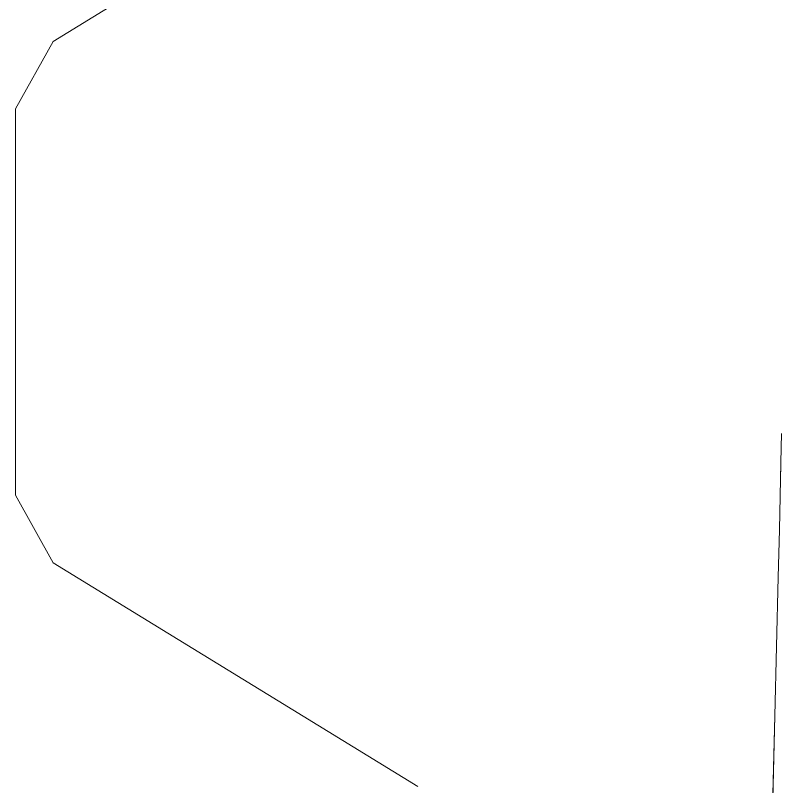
# Model space of a CAD drawing. Header units: millimetres. Extents: x 521 to 148073, y -17811 to 32040.
# Drawn here: x 59859.6 to 59910, y 10004.8 to 10055.5 of the extents above; entities that cross this region are included whole.
import ezdxf

# ---------------------------------------------------------------- set-up
doc = ezdxf.new("R2010")
doc.units = ezdxf.units.MM
doc.layers.add('Datové rozvody', color=6, linetype='Continuous')
doc.layers.add('PDF_Geometrie', color=7, linetype='Continuous', true_color=0xbdbdbd)

# ---------------------------------------------------------------- blocks, each defined once
blk = doc.blocks.new('projektor')
at = {"layer": 'PDF_Geometrie', "lineweight": 13}
for points in [[(86219.471, 14989.937), (86223.782, 14992.349)], [(86223.782, 14992.349), (86248.468, 14992.349)], [(86248.468, 14992.349), (86252.778, 14989.937)], [(86205.162, 14966.621), (86219.472, 14989.936)], [(86252.778, 14989.936), (86267.088, 14966.621)], [(86227.734, 14943.38), (86225.866, 14943.423), (86221.567, 14943.523), (86218.545, 14943.594), (86209.684, 14943.809), (86202.175, 14943.996), (86197.688, 14944.11), (86193.327, 14944.222), (86189.099, 14944.332), (86173.187, 14944.748), (86169.475, 14944.844), (86165.889, 14944.937), (86162.464, 14945.024), (86159.192, 14945.107), (86156.025, 14945.186), (86152.962, 14945.26), (86150.027, 14945.332), (86147.186, 14945.398), (86144.361, 14945.463), (86141.537, 14945.525)], [(86209.684, 14943.809), (86202.521, 14943.988)], [(86225.866, 14943.423), (86224.63, 14943.452)]]:
    blk.add_lwpolyline(points, dxfattribs=at)

msp = doc.modelspace()

# ---------------------------------------------------------------- block references
at = {"layer": 'Datové rozvody', "xscale": 1.027900945623324, "yscale": 1.027900945623324, "zscale": 1.027900945623324, "rotation": 90.00000000000024}
msp.add_blockref('projektor', (75270.286, -78605.574), dxfattribs=at)

doc.saveas('drawing.dxf')
